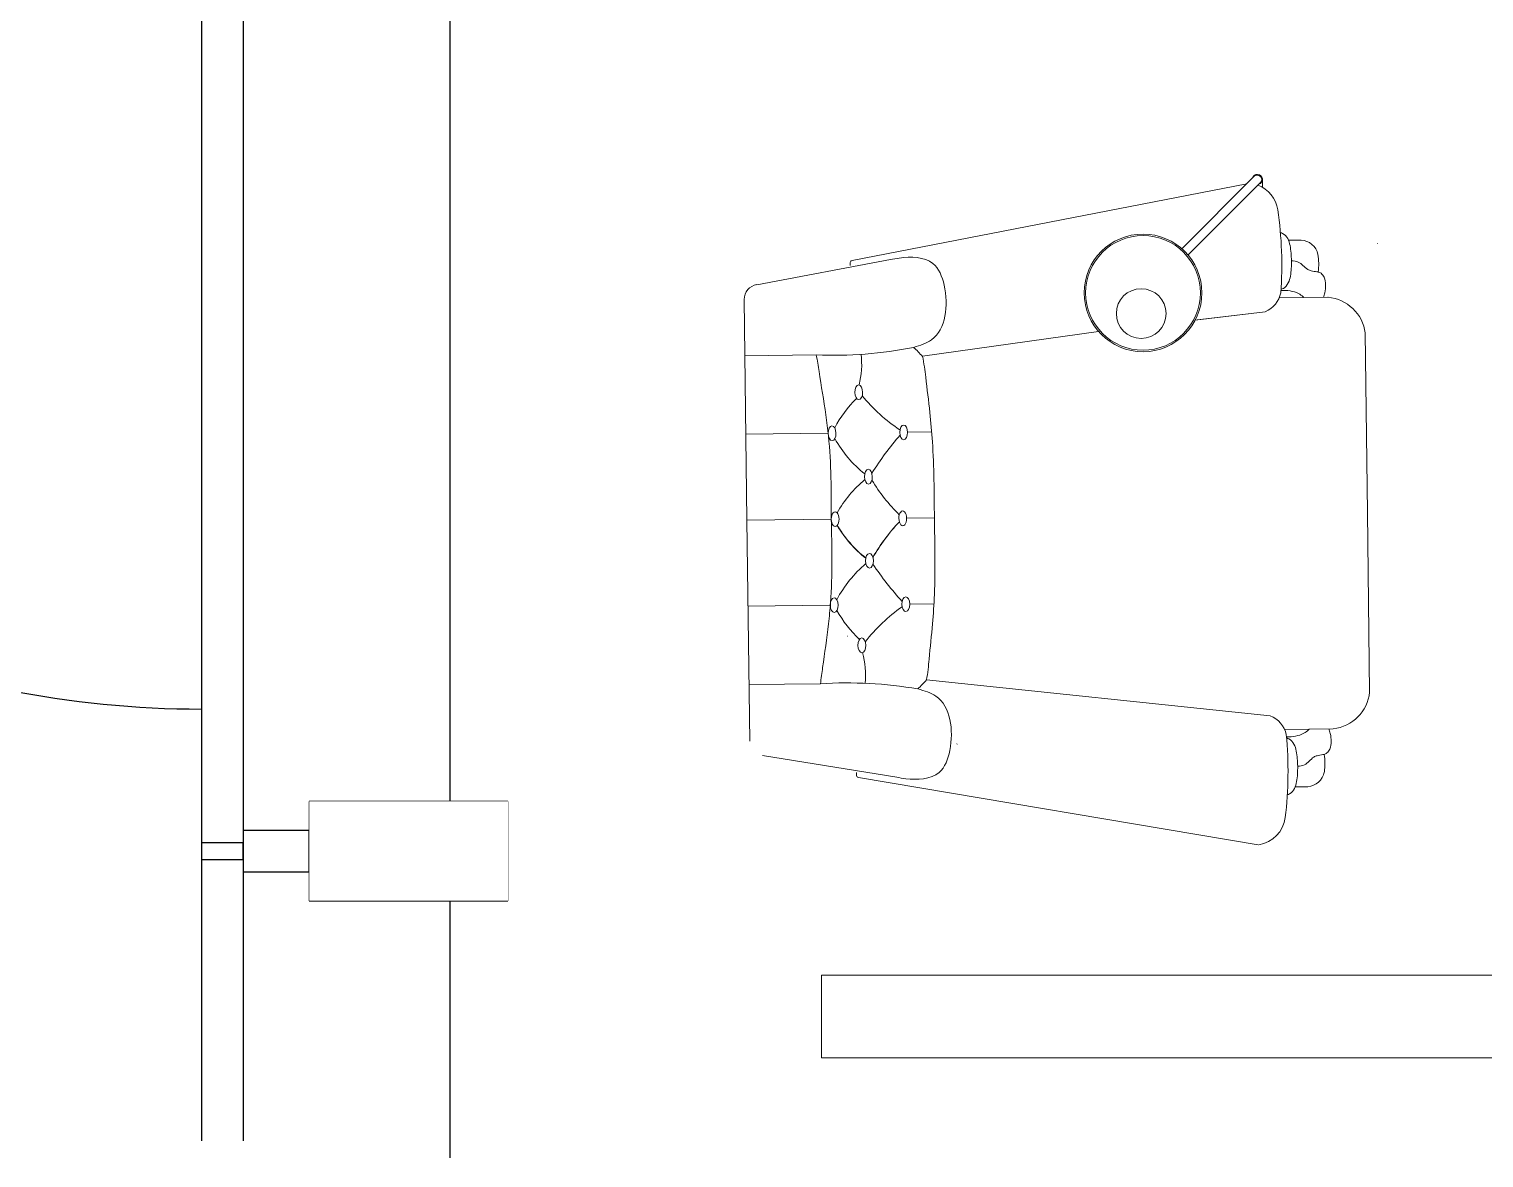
# Model space of a CAD drawing. Header units: centimetres. Extents: x -72470 to -43129, y -18750 to -16337.
# Drawn here: x -56019 to -55843.3, y -18426.5 to -18290.1 of the extents above; entities that cross this region are included whole.
import ezdxf

# ---------------------------------------------------------------- set-up
doc = ezdxf.new("R2010")
doc.units = ezdxf.units.CM
doc.header["$MEASUREMENT"] = 0
for name, color, linetype in [('11-021_3001-BLOK_B_ZEMIN_KAT$0$2DCAM1', 6, 'Continuous'), ('11-021_3001-BLOK_B_ZEMIN_KAT$0$2DKAPI', 180, 'Continuous'), ('11-021_3001-BLOK_B_ZEMIN_KAT$0$2DKONST1', 6, 'Continuous')]:
    doc.layers.add(name, color=color, linetype=linetype)
doc.layers.add('TEFRIS', color=30, linetype='Continuous', lineweight=9)

msp = doc.modelspace()

# ---------------------------------------------------------------- linework, layer by layer
at = {"layer": '11-021_3001-BLOK_B_ZEMIN_KAT$0$2DCAM1'}
for points in [[(-56123.96, -18179.44), (-55993.19, -18179.44), (-55993.19, -18424.45)], [(-56126.03, -18184.44), (-55998.19, -18184.44), (-55998.19, -18424.46)]]:
    msp.add_lwpolyline(points, dxfattribs=at)
at = {"layer": '11-021_3001-BLOK_B_ZEMIN_KAT$0$2DKAPI'}
msp.add_lwpolyline([(-55998.21, -18252.27), (-56118.21, -18252.27, 0.414214), (-55998.21, -18372.27)], format="xyb", dxfattribs=at)
at = {"layer": '11-021_3001-BLOK_B_ZEMIN_KAT$0$2DKONST1'}
for points in [[(-55961.19, -18395.44), (-55961.19, -18383.44), (-55985.19, -18383.44), (-55985.19, -18395.44)], [(-55962.19, -18394.44), (-55962.19, -18384.44), (-55984.19, -18384.44), (-55984.19, -18394.44)], [(-55985.19, -18391.94), (-55985.19, -18386.94), (-55993.19, -18386.94), (-55993.19, -18391.94)], [(-55993.19, -18390.44), (-55993.19, -18388.44), (-55998.19, -18388.44), (-55998.19, -18390.44)], [(-55993.19, -18390.44), (-55993.19, -18388.44), (-55998.19, -18388.44), (-55998.19, -18390.44)], [(-55993.19, -18390.44), (-55993.19, -18388.44), (-55998.19, -18388.44), (-55998.19, -18390.44)], [(-55993.19, -18390.44), (-55993.19, -18388.44), (-55998.19, -18388.44), (-55998.19, -18390.44)], [(-55993.19, -18390.44), (-55993.19, -18388.44), (-55998.19, -18388.44), (-55998.19, -18390.44)], [(-55993.19, -18390.44), (-55993.19, -18388.44), (-55998.19, -18388.44), (-55998.19, -18390.44)], [(-55993.19, -18390.44), (-55993.19, -18388.44), (-55998.19, -18388.44), (-55998.19, -18390.44)], [(-55993.19, -18390.44), (-55993.19, -18388.44), (-55998.19, -18388.44), (-55998.19, -18390.44)], [(-55993.19, -18390.44), (-55993.19, -18388.44), (-55998.19, -18388.44), (-55998.19, -18390.44)], [(-55993.19, -18390.44), (-55993.19, -18388.44), (-55998.19, -18388.44), (-55998.19, -18390.44)], [(-55993.19, -18390.44), (-55993.19, -18388.44), (-55998.19, -18388.44), (-55998.19, -18390.44)], [(-55993.19, -18390.44), (-55993.19, -18388.44), (-55998.19, -18388.44), (-55998.19, -18390.44)], [(-55993.19, -18390.44), (-55993.19, -18388.44), (-55998.19, -18388.44), (-55998.19, -18390.44)], [(-55993.19, -18390.44), (-55993.19, -18388.44), (-55998.19, -18388.44), (-55998.19, -18390.44)], [(-55993.19, -18390.44), (-55993.19, -18388.44), (-55998.19, -18388.44), (-55998.19, -18390.44)], [(-55993.19, -18390.44), (-55993.19, -18388.44), (-55998.19, -18388.44), (-55998.19, -18390.44)], [(-55993.19, -18390.44), (-55993.19, -18388.44), (-55998.19, -18388.44), (-55998.19, -18390.44)], [(-55993.19, -18390.44), (-55993.19, -18388.44), (-55998.19, -18388.44), (-55998.19, -18390.44)], [(-55993.19, -18390.44), (-55993.19, -18388.44), (-55998.19, -18388.44), (-55998.19, -18390.44)], [(-55993.19, -18390.44), (-55993.19, -18388.44), (-55998.19, -18388.44), (-55998.19, -18390.44)], [(-55993.19, -18390.44), (-55993.19, -18388.44), (-55998.19, -18388.44), (-55998.19, -18390.44)], [(-55993.19, -18390.44), (-55993.19, -18388.44), (-55998.19, -18388.44), (-55998.19, -18390.44)], [(-55993.19, -18390.44), (-55993.19, -18388.44), (-55998.19, -18388.44), (-55998.19, -18390.44)], [(-55993.19, -18390.44), (-55993.19, -18388.44), (-55998.19, -18388.44), (-55998.19, -18390.44)], [(-55993.19, -18390.44), (-55993.19, -18388.44), (-55998.19, -18388.44), (-55998.19, -18390.44)]]:
    msp.add_lwpolyline(points, close=True, dxfattribs=at)
at = {"layer": 'TEFRIS', "color": 0, "linetype": 'Continuous'}
for p, q in [((-55879.81, -18316.66), (-55871.02, -18307.87)), ((-55870.03, -18308.23), (-55870.02, -18309.2)), ((-55871.91, -18308.77), (-55919.61, -18318.04)), ((-55879.05, -18317.41), (-55870.26, -18308.63)), ((-55866.87, -18315.59), (-55865.35, -18315.58)), ((-55866.87, -18315.59), (-55865.35, -18315.58)), ((-55856.08, -18316.01), (-55856.1, -18315.99)), ((-55856.1, -18315.99), (-55856.08, -18316.01)), ((-55914.97, -18317.94), (-55931.11, -18320.97)), ((-55919.82, -18318.65), (-55919.82, -18318.3)), ((-55868, -18322.57), (-55862.1, -18322.5)), ((-55868, -18322.57), (-55862.1, -18322.5)), ((-55932.63, -18322.75), (-55932.33, -18349.45)), ((-55869.68, -18324.25), (-55878.24, -18325.26)), ((-55869.68, -18324.25), (-55878.14, -18325.25)), ((-55889.81, -18326.63), (-55911.09, -18329.63)), ((-55857.6, -18326.81), (-55857.34, -18348.53)), ((-55857.6, -18326.81), (-55857.34, -18348.53)), ((-55923.93, -18329.46), (-55932.58, -18329.57)), ((-55932.46, -18339.06), (-55922.48, -18338.94)), ((-55922.49, -18338.94), (-55932.46, -18339.06)), ((-55912.9, -18338.82), (-55909.97, -18338.78)), ((-55857.07, -18370.24), (-55857.34, -18348.53)), ((-55857.07, -18370.24), (-55857.34, -18348.53)), ((-55922.12, -18349.32), (-55932.33, -18349.45)), ((-55922.12, -18349.32), (-55932.33, -18349.45)), ((-55922.12, -18349.32), (-55932.33, -18349.45)), ((-55922.12, -18349.32), (-55932.33, -18349.45)), ((-55922.12, -18349.32), (-55932.33, -18349.45)), ((-55922.12, -18349.32), (-55932.33, -18349.45)), ((-55922.12, -18349.32), (-55932.33, -18349.45)), ((-55922.12, -18349.32), (-55932.33, -18349.45)), ((-55922.12, -18349.32), (-55932.33, -18349.45)), ((-55922.12, -18349.32), (-55932.33, -18349.45)), ((-55922.12, -18349.32), (-55932.33, -18349.45)), ((-55922.12, -18349.32), (-55932.33, -18349.45)), ((-55922.12, -18349.32), (-55932.33, -18349.45)), ((-55922.12, -18349.32), (-55932.33, -18349.45)), ((-55922.12, -18349.32), (-55932.33, -18349.45)), ((-55922.12, -18349.32), (-55932.33, -18349.45)), ((-55931.97, -18376.14), (-55932.33, -18349.45)), ((-55913.01, -18349.21), (-55909.66, -18349.17)), ((-55913.01, -18349.21), (-55909.66, -18349.17)), ((-55913.01, -18349.21), (-55909.66, -18349.17)), ((-55913.01, -18349.21), (-55909.66, -18349.17)), ((-55932.2, -18359.83), (-55922.23, -18359.71)), ((-55922.23, -18359.71), (-55932.2, -18359.83)), ((-55912.64, -18359.59), (-55909.72, -18359.56)), ((-55920.18, -18363.46), (-55920.15, -18363.46)), ((-55920.15, -18363.46), (-55920.18, -18363.46)), ((-55923.44, -18369.22), (-55932.09, -18369.32)), ((-55869.08, -18373.1), (-55910.61, -18368.74)), ((-55867.35, -18374.73), (-55861.46, -18374.66)), ((-55906.95, -18376.5), (-55906.92, -18376.47)), ((-55906.92, -18376.47), (-55906.95, -18376.5)), ((-55914.2, -18380.52), (-55930.41, -18377.88)), ((-55919.07, -18379.93), (-55919.06, -18380.28)), ((-55870.53, -18388.69), (-55918.84, -18380.54)), ((-55866.06, -18381.68), (-55864.53, -18381.66)), ((-55923.29, -18404.44), (-55723.29, -18404.44)), ((-55923.29, -18404.44), (-55923.29, -18414.44)), ((-55923.29, -18414.44), (-55723.29, -18414.44))]:
    msp.add_line(p, q, dxfattribs=at)
for centre, radius in [((-55884.45, -18321.96), 7.11), ((-55884.45, -18321.96), 6.93), ((-55884.67, -18324.46), 3)]:
    msp.add_circle(centre, radius, dxfattribs=at)
for centre, radius, start, end in [((-55870.64, -18308.24), 0.61, 287.5558, 165.394), ((-55870.64, -18308.25), 0.533, 314.9662, 134.9662), ((-55871.99, -18312.54), 3.88, 9.2911, 68.3644), ((-55914.3, -18318.66), 46.62, 355.9589, 8.3194), ((-55914.3, -18318.66), 46.62, 355.9589, 8.3194), ((-55865.44, -18317.75), 2.17, 11.9033, 87.5815), ((-55865.44, -18317.75), 2.17, 11.9033, 87.5815), ((-55869.9, -18318.45), 6.68, 351.5022, 9.9063), ((-55869.9, -18318.45), 6.68, 351.5022, 9.9063), ((-55919.56, -18318.3), 0.267, 100.1331, 180.7043), ((-55930.85, -18322.73), 1.78, 98.3265, 180.6304), ((-55870.95, -18321.28), 3.22, 293.111, 348.2068), ((-55870.95, -18321.28), 3.22, 293.111, 348.2068), ((-55862.54, -18327.46), 4.98, 7.5422, 84.9386), ((-55862.54, -18327.46), 4.98, 7.5422, 84.9386), ((-55921.82, -18280.5), 49.01, 267.5389, 281.359), ((-55928.21, -18330.62), 9.77, 345.2747, 7.1594), ((-55921.84, -18339.24), 14.41, 41.808, 47.8629), ((-55908.85, -18345.04), 14.52, 134.7045, 152.2957), ((-55902.05, -18320.96), 21.15, 219.4474, 236.1878), ((-55909, -18332.51), 14.52, 209.1128, 231.3542), ((-55884.22, -18364.7), 39.08, 139.1846, 147.5899), ((-55908.87, -18355.58), 14.37, 129.7428, 150.7648), ((-55897.7, -18332.66), 22.87, 211.4727, 224.9047), ((-55908.88, -18342.71), 14.52, 210.4422, 231.3542), ((-55909.03, -18342.74), 14.37, 210.6437, 231.6657), ((-55897.04, -18365.47), 23.12, 136.7755, 150.1355), ((-55897.3, -18365.38), 22.87, 136.5038, 149.9358), ((-55908.59, -18365.81), 14.52, 130.0543, 152.2957), ((-55884.61, -18333.01), 39.08, 213.8186, 222.224), ((-55908.75, -18353.28), 14.52, 209.1128, 226.704), ((-55901.36, -18377.18), 21.15, 125.2207, 141.9611), ((-55927.74, -18368.17), 9.77, 354.2491, 16.1339), ((-55920.13, -18418.12), 49.01, 80.0496, 93.8697), ((-55921.59, -18359.4), 14.41, 313.5456, 319.6005), ((-55862.02, -18369.71), 4.98, 276.4699, 353.8663), ((-55870.27, -18376.09), 3.22, 13.2017, 68.2975), ((-55913.55, -18379.79), 46.62, 353.0891, 5.4496), ((-55869.15, -18378.9), 6.68, 351.5022, 9.9063), ((-55918.8, -18380.27), 0.267, 180.7043, 261.2754), ((-55864.68, -18379.49), 2.17, 273.827, 349.5052), ((-55871.1, -18384.86), 3.88, 279.319, 352.1174)]:
    msp.add_arc(centre, radius, start, end, dxfattribs=at)
at = {"layer": 'TEFRIS', "color": 0, "linetype": 'Continuous', "extrusion": (0, 0, -1)}
for centre, major_axis in [((-55918.8, -18333.98), (-0.011, 0.891)), ((-55922.02, -18338.93), (-0.011, 0.891)), ((-55917.63, -18344.18), (-0.011, 0.891)), ((-55913.11, -18359.6), (0.011, -0.891))]:
    msp.add_ellipse(centre, major_axis=major_axis, ratio=0.528462, dxfattribs=at)
at = {"layer": 'TEFRIS', "color": 0, "linetype": 'Continuous'}
for centre, major_axis in [((-55913.37, -18338.83), (-0.011, 0.891)), ((-55917.5, -18354.35), (0.011, -0.891)), ((-55921.76, -18359.71), (0.011, -0.891)), ((-55918.42, -18364.57), (0.011, -0.891))]:
    msp.add_ellipse(centre, major_axis=major_axis, ratio=0.528462, dxfattribs=at)
at = {"layer": 'TEFRIS', "color": 0, "linetype": 'Continuous', "extrusion": (0, 0, -1)}
for centre, major_axis in [((-55921.65, -18349.32), (-0.011, 0.891)), ((-55921.65, -18349.32), (-0.011, 0.891)), ((-55913.48, -18349.22), (0.011, -0.891)), ((-55913.48, -18349.22), (0.011, -0.891))]:
    msp.add_ellipse(centre, major_axis=major_axis, ratio=0.528462, start_param=4.712389, end_param=7.853982, dxfattribs=at)
at = {"layer": 'TEFRIS', "color": 0, "linetype": 'Continuous'}
for centre, major_axis in [((-55913.48, -18349.22), (-0.011, 0.891)), ((-55913.48, -18349.22), (-0.011, 0.891)), ((-55921.65, -18349.32), (0.011, -0.891)), ((-55921.65, -18349.32), (0.011, -0.891))]:
    msp.add_ellipse(centre, major_axis=major_axis, ratio=0.528462, start_param=4.712389, end_param=7.853982, dxfattribs=at)
for points, knots in [([(-55867.85, -18314.66), (-55867.76, -18314.69), (-55867.39, -18314.83), (-55866.9, -18315.38), (-55866.58, -18316.55), (-55866.54, -18317.46), (-55866.51, -18318.08)], [0.35656, 0.35656, 0.35656, 0.35656, 0.689135, 1.682823, 2.666935, 4.752611, 4.752611, 4.752611, 4.752611]), ([(-55867.85, -18314.66), (-55867.76, -18314.69), (-55867.39, -18314.83), (-55866.9, -18315.38), (-55866.58, -18316.55), (-55866.54, -18317.46), (-55866.51, -18318.08)], [0.35656, 0.35656, 0.35656, 0.35656, 0.689135, 1.682823, 2.666935, 4.752611, 4.752611, 4.752611, 4.752611]), ([(-55867.75, -18321.53), (-55867.66, -18321.5), (-55867.31, -18321.35), (-55866.84, -18320.79), (-55866.54, -18319.61), (-55866.52, -18318.7), (-55866.51, -18318.08)], [0.372389, 0.372389, 0.372389, 0.372389, 0.689135, 1.682823, 2.666935, 4.752611, 4.752611, 4.752611, 4.752611]), ([(-55867.75, -18321.53), (-55867.66, -18321.5), (-55867.31, -18321.35), (-55866.84, -18320.79), (-55866.54, -18319.61), (-55866.52, -18318.7), (-55866.51, -18318.08)], [0.372389, 0.372389, 0.372389, 0.372389, 0.689135, 1.682823, 2.666935, 4.752611, 4.752611, 4.752611, 4.752611]), ([(-55866.51, -18318.08), (-55866.22, -18318.1), (-55865.71, -18318.16), (-55865.09, -18318.64), (-55864.67, -18319.13), (-55864.05, -18319.33), (-55863.62, -18319.38), (-55863.34, -18319.43), (-55863.29, -18319.44)], [0.305843, 0.305843, 0.305843, 0.305843, 1.255346, 2.040427, 2.89202, 3.384438, 4.174918, 4.355007, 4.355007, 4.355007, 4.355007]), ([(-55866.51, -18318.08), (-55866.22, -18318.1), (-55865.71, -18318.16), (-55865.09, -18318.64), (-55864.67, -18319.13), (-55864.05, -18319.33), (-55863.62, -18319.38), (-55863.34, -18319.43), (-55863.29, -18319.44)], [0.305843, 0.305843, 0.305843, 0.305843, 1.255346, 2.040427, 2.89202, 3.384438, 4.174918, 4.355007, 4.355007, 4.355007, 4.355007]), ([(-55863.29, -18319.44), (-55863.17, -18319.48), (-55862.86, -18319.6), (-55862.48, -18320.16), (-55862.34, -18320.99), (-55862.44, -18321.82), (-55862.57, -18322.33), (-55862.65, -18322.51)], [0, 0, 0, 0, 0.427423, 1.095062, 2.135609, 3.247139, 3.888617, 3.888617, 3.888617, 3.888617]), ([(-55863.29, -18319.44), (-55863.17, -18319.48), (-55862.86, -18319.6), (-55862.48, -18320.16), (-55862.34, -18320.99), (-55862.44, -18321.82), (-55862.57, -18322.33), (-55862.65, -18322.51)], [0, 0, 0, 0, 0.427423, 1.095062, 2.135609, 3.247139, 3.888617, 3.888617, 3.888617, 3.888617]), ([(-55867.76, -18321.66), (-55867.02, -18321.65), (-55866.07, -18321.74), (-55865.24, -18322.31), (-55865.04, -18322.51), (-55865.01, -18322.54)], [1.067319, 1.067319, 1.067319, 1.067319, 3.490275, 4.275356, 4.417413, 4.417413, 4.417413, 4.417413]), ([(-55867.76, -18321.66), (-55867.02, -18321.65), (-55866.07, -18321.74), (-55865.24, -18322.31), (-55865.04, -18322.51), (-55865.01, -18322.54)], [1.067319, 1.067319, 1.067319, 1.067319, 3.490275, 4.275356, 4.417413, 4.417413, 4.417413, 4.417413]), ([(-55922.12, -18349.32), (-55922.12, -18345.96), (-55922.12, -18341.74), (-55922.86, -18335.8), (-55923.44, -18332.55), (-55923.8, -18330.13), (-55923.93, -18329.46)], [0, 0, 0, 0, 11.31753, 14.215288, 20.189944, 22.471644, 22.471644, 22.471644, 22.471644]), ([(-55911.09, -18329.63), (-55910.91, -18330.46), (-55910.65, -18332.74), (-55910.2, -18336.17), (-55909.7, -18341.84), (-55909.67, -18346.09), (-55909.66, -18349.17)], [7.842946, 7.842946, 7.842946, 7.842946, 10.726144, 15.564237, 19.542398, 29.913928, 29.913928, 29.913928, 29.913928]), ([(-55922.12, -18349.32), (-55922.04, -18352.69), (-55921.94, -18356.92), (-55922.52, -18362.89), (-55923.02, -18366.15), (-55923.33, -18368.56), (-55923.43, -18369.22)], [0, 0, 0, 0, 11.358421, 14.256179, 20.230836, 22.470635, 22.470635, 22.470635, 22.470635]), ([(-55910.61, -18368.74), (-55910.45, -18367.91), (-55910.25, -18365.65), (-55909.88, -18362.21), (-55909.51, -18356.52), (-55909.6, -18352.26), (-55909.66, -18349.17)], [7.883801, 7.883801, 7.883801, 7.883801, 10.726144, 15.564237, 19.542398, 29.954825, 29.954825, 29.954825, 29.954825]), ([(-55867.1, -18375.64), (-55866.36, -18375.63), (-55865.41, -18375.52), (-55864.6, -18374.92), (-55864.4, -18374.73), (-55864.37, -18374.69)], [1.067319, 1.067319, 1.067319, 1.067319, 3.490275, 4.275356, 4.417413, 4.417413, 4.417413, 4.417413]), ([(-55862.57, -18377.75), (-55862.45, -18377.7), (-55862.14, -18377.58), (-55861.78, -18377.01), (-55861.66, -18376.17), (-55861.78, -18375.35), (-55861.93, -18374.84), (-55862, -18374.67)], [0, 0, 0, 0, 0.427423, 1.095062, 2.135609, 3.247139, 3.888617, 3.888617, 3.888617, 3.888617]), ([(-55867.08, -18375.77), (-55867, -18375.8), (-55866.64, -18375.94), (-55866.15, -18376.49), (-55865.83, -18377.66), (-55865.79, -18378.57), (-55865.76, -18379.19)], [0.372389, 0.372389, 0.372389, 0.372389, 0.689135, 1.682823, 2.666935, 4.752611, 4.752611, 4.752611, 4.752611]), ([(-55865.76, -18379.19), (-55865.47, -18379.17), (-55864.96, -18379.09), (-55864.35, -18378.59), (-55863.94, -18378.09), (-55863.33, -18377.87), (-55862.9, -18377.82), (-55862.62, -18377.76), (-55862.57, -18377.75)], [0.305843, 0.305843, 0.305843, 0.305843, 1.255346, 2.040427, 2.89202, 3.384438, 4.174918, 4.355007, 4.355007, 4.355007, 4.355007]), ([(-55867.01, -18382.64), (-55866.92, -18382.61), (-55866.56, -18382.46), (-55866.08, -18381.9), (-55865.79, -18380.72), (-55865.77, -18379.81), (-55865.76, -18379.19)], [0.35656, 0.35656, 0.35656, 0.35656, 0.689135, 1.682823, 2.666935, 4.752611, 4.752611, 4.752611, 4.752611])]:
    msp.add_open_spline(points, degree=3, knots=knots, dxfattribs=at)
for points in [[(-55912.17, -18328.55), (-55910, -18327.63), (-55908.48, -18321.03), (-55909.84, -18318.4), (-55913.9, -18317.75), (-55914.97, -18317.94)], [(-55911.66, -18369.84), (-55909.47, -18370.71), (-55907.79, -18377.27), (-55909.09, -18379.94), (-55913.12, -18380.69), (-55914.2, -18380.52)]]:
    msp.add_spline(points, degree=3, dxfattribs=at)

# ---------------------------------------------------------------- next in the draw order: wipeouts: each hides what was drawn before it
msp.add_wipeout([(-55961.19, -18395.44), (-55985.19, -18395.44), (-55985.19, -18383.44), (-55961.19, -18383.44)]).dxf.layer = '11-021_3001-BLOK_B_ZEMIN_KAT$0$2DKONST1'

# ---------------------------------------------------------------- next in the draw order: linework, layer by layer
at = {"layer": '11-021_3001-BLOK_B_ZEMIN_KAT$0$2DKONST1'}
for points in [[(-55961.19, -18395.44), (-55961.19, -18383.44), (-55985.19, -18383.44), (-55985.19, -18395.44)], [(-55962.19, -18394.44), (-55962.19, -18384.44), (-55984.19, -18384.44), (-55984.19, -18394.44)], [(-55985.19, -18391.94), (-55985.19, -18386.94), (-55993.19, -18386.94), (-55993.19, -18391.94)]]:
    msp.add_lwpolyline(points, close=True, dxfattribs=at)

# ---------------------------------------------------------------- next in the draw order: wipeouts: each hides what was drawn before it
msp.add_wipeout([(-55961.19, -18395.44), (-55985.19, -18395.44), (-55985.19, -18383.44), (-55961.19, -18383.44)]).dxf.layer = '11-021_3001-BLOK_B_ZEMIN_KAT$0$2DKONST1'

# ---------------------------------------------------------------- next in the draw order: linework, layer by layer
for points in [[(-55961.19, -18395.44), (-55961.19, -18383.44), (-55985.19, -18383.44), (-55985.19, -18395.44)], [(-55962.19, -18394.44), (-55962.19, -18384.44), (-55984.19, -18384.44), (-55984.19, -18394.44)], [(-55985.19, -18391.94), (-55985.19, -18386.94), (-55993.19, -18386.94), (-55993.19, -18391.94)]]:
    msp.add_lwpolyline(points, close=True, dxfattribs=at)

# ---------------------------------------------------------------- next in the draw order: wipeouts: each hides what was drawn before it
msp.add_wipeout([(-55961.19, -18395.44), (-55985.19, -18395.44), (-55985.19, -18383.44), (-55961.19, -18383.44)]).dxf.layer = '11-021_3001-BLOK_B_ZEMIN_KAT$0$2DKONST1'

# ---------------------------------------------------------------- next in the draw order: linework, layer by layer
for points in [[(-55961.19, -18395.44), (-55961.19, -18383.44), (-55985.19, -18383.44), (-55985.19, -18395.44)], [(-55962.19, -18394.44), (-55962.19, -18384.44), (-55984.19, -18384.44), (-55984.19, -18394.44)], [(-55985.19, -18391.94), (-55985.19, -18386.94), (-55993.19, -18386.94), (-55993.19, -18391.94)]]:
    msp.add_lwpolyline(points, close=True, dxfattribs=at)

# ---------------------------------------------------------------- next in the draw order: wipeouts: each hides what was drawn before it
msp.add_wipeout([(-55961.19, -18395.44), (-55985.19, -18395.44), (-55985.19, -18383.44), (-55961.19, -18383.44)]).dxf.layer = '11-021_3001-BLOK_B_ZEMIN_KAT$0$2DKONST1'

# ---------------------------------------------------------------- next in the draw order: linework, layer by layer
for points in [[(-55961.19, -18395.44), (-55961.19, -18383.44), (-55985.19, -18383.44), (-55985.19, -18395.44)], [(-55962.19, -18394.44), (-55962.19, -18384.44), (-55984.19, -18384.44), (-55984.19, -18394.44)], [(-55985.19, -18391.94), (-55985.19, -18386.94), (-55993.19, -18386.94), (-55993.19, -18391.94)]]:
    msp.add_lwpolyline(points, close=True, dxfattribs=at)

# ---------------------------------------------------------------- next in the draw order: wipeouts: each hides what was drawn before it
msp.add_wipeout([(-55961.19, -18395.44), (-55985.19, -18395.44), (-55985.19, -18383.44), (-55961.19, -18383.44)]).dxf.layer = '11-021_3001-BLOK_B_ZEMIN_KAT$0$2DKONST1'

# ---------------------------------------------------------------- next in the draw order: linework, layer by layer
for points in [[(-55961.19, -18395.44), (-55961.19, -18383.44), (-55985.19, -18383.44), (-55985.19, -18395.44)], [(-55962.19, -18394.44), (-55962.19, -18384.44), (-55984.19, -18384.44), (-55984.19, -18394.44)], [(-55985.19, -18391.94), (-55985.19, -18386.94), (-55993.19, -18386.94), (-55993.19, -18391.94)]]:
    msp.add_lwpolyline(points, close=True, dxfattribs=at)

# ---------------------------------------------------------------- next in the draw order: wipeouts: each hides what was drawn before it
msp.add_wipeout([(-55961.19, -18395.44), (-55985.19, -18395.44), (-55985.19, -18383.44), (-55961.19, -18383.44)]).dxf.layer = '11-021_3001-BLOK_B_ZEMIN_KAT$0$2DKONST1'

# ---------------------------------------------------------------- next in the draw order: linework, layer by layer
for points in [[(-55961.19, -18395.44), (-55961.19, -18383.44), (-55985.19, -18383.44), (-55985.19, -18395.44)], [(-55962.19, -18394.44), (-55962.19, -18384.44), (-55984.19, -18384.44), (-55984.19, -18394.44)], [(-55985.19, -18391.94), (-55985.19, -18386.94), (-55993.19, -18386.94), (-55993.19, -18391.94)]]:
    msp.add_lwpolyline(points, close=True, dxfattribs=at)

# ---------------------------------------------------------------- next in the draw order: wipeouts: each hides what was drawn before it
msp.add_wipeout([(-55961.19, -18395.44), (-55985.19, -18395.44), (-55985.19, -18383.44), (-55961.19, -18383.44)]).dxf.layer = '11-021_3001-BLOK_B_ZEMIN_KAT$0$2DKONST1'

# ---------------------------------------------------------------- next in the draw order: linework, layer by layer
for points in [[(-55961.19, -18395.44), (-55961.19, -18383.44), (-55985.19, -18383.44), (-55985.19, -18395.44)], [(-55962.19, -18394.44), (-55962.19, -18384.44), (-55984.19, -18384.44), (-55984.19, -18394.44)], [(-55985.19, -18391.94), (-55985.19, -18386.94), (-55993.19, -18386.94), (-55993.19, -18391.94)]]:
    msp.add_lwpolyline(points, close=True, dxfattribs=at)

# ---------------------------------------------------------------- next in the draw order: wipeouts: each hides what was drawn before it
msp.add_wipeout([(-55961.19, -18395.44), (-55985.19, -18395.44), (-55985.19, -18383.44), (-55961.19, -18383.44)]).dxf.layer = '11-021_3001-BLOK_B_ZEMIN_KAT$0$2DKONST1'

# ---------------------------------------------------------------- next in the draw order: linework, layer by layer
for points in [[(-55961.19, -18395.44), (-55961.19, -18383.44), (-55985.19, -18383.44), (-55985.19, -18395.44)], [(-55962.19, -18394.44), (-55962.19, -18384.44), (-55984.19, -18384.44), (-55984.19, -18394.44)], [(-55985.19, -18391.94), (-55985.19, -18386.94), (-55993.19, -18386.94), (-55993.19, -18391.94)]]:
    msp.add_lwpolyline(points, close=True, dxfattribs=at)

# ---------------------------------------------------------------- next in the draw order: wipeouts: each hides what was drawn before it
msp.add_wipeout([(-55961.19, -18395.44), (-55985.19, -18395.44), (-55985.19, -18383.44), (-55961.19, -18383.44)]).dxf.layer = '11-021_3001-BLOK_B_ZEMIN_KAT$0$2DKONST1'

# ---------------------------------------------------------------- next in the draw order: linework, layer by layer
for points in [[(-55961.19, -18395.44), (-55961.19, -18383.44), (-55985.19, -18383.44), (-55985.19, -18395.44)], [(-55962.19, -18394.44), (-55962.19, -18384.44), (-55984.19, -18384.44), (-55984.19, -18394.44)], [(-55985.19, -18391.94), (-55985.19, -18386.94), (-55993.19, -18386.94), (-55993.19, -18391.94)]]:
    msp.add_lwpolyline(points, close=True, dxfattribs=at)

# ---------------------------------------------------------------- next in the draw order: wipeouts: each hides what was drawn before it
msp.add_wipeout([(-55961.19, -18395.44), (-55985.19, -18395.44), (-55985.19, -18383.44), (-55961.19, -18383.44)]).dxf.layer = '11-021_3001-BLOK_B_ZEMIN_KAT$0$2DKONST1'

# ---------------------------------------------------------------- next in the draw order: linework, layer by layer
for points in [[(-55961.19, -18395.44), (-55961.19, -18383.44), (-55985.19, -18383.44), (-55985.19, -18395.44)], [(-55962.19, -18394.44), (-55962.19, -18384.44), (-55984.19, -18384.44), (-55984.19, -18394.44)], [(-55985.19, -18391.94), (-55985.19, -18386.94), (-55993.19, -18386.94), (-55993.19, -18391.94)]]:
    msp.add_lwpolyline(points, close=True, dxfattribs=at)

# ---------------------------------------------------------------- next in the draw order: wipeouts: each hides what was drawn before it
msp.add_wipeout([(-55961.19, -18395.44), (-55985.19, -18395.44), (-55985.19, -18383.44), (-55961.19, -18383.44)]).dxf.layer = '11-021_3001-BLOK_B_ZEMIN_KAT$0$2DKONST1'

# ---------------------------------------------------------------- next in the draw order: linework, layer by layer
for points in [[(-55961.19, -18395.44), (-55961.19, -18383.44), (-55985.19, -18383.44), (-55985.19, -18395.44)], [(-55962.19, -18394.44), (-55962.19, -18384.44), (-55984.19, -18384.44), (-55984.19, -18394.44)], [(-55985.19, -18391.94), (-55985.19, -18386.94), (-55993.19, -18386.94), (-55993.19, -18391.94)]]:
    msp.add_lwpolyline(points, close=True, dxfattribs=at)

# ---------------------------------------------------------------- next in the draw order: wipeouts: each hides what was drawn before it
msp.add_wipeout([(-55961.19, -18395.44), (-55985.19, -18395.44), (-55985.19, -18383.44), (-55961.19, -18383.44)]).dxf.layer = '11-021_3001-BLOK_B_ZEMIN_KAT$0$2DKONST1'

# ---------------------------------------------------------------- next in the draw order: linework, layer by layer
for points in [[(-55961.19, -18395.44), (-55961.19, -18383.44), (-55985.19, -18383.44), (-55985.19, -18395.44)], [(-55962.19, -18394.44), (-55962.19, -18384.44), (-55984.19, -18384.44), (-55984.19, -18394.44)], [(-55985.19, -18391.94), (-55985.19, -18386.94), (-55993.19, -18386.94), (-55993.19, -18391.94)]]:
    msp.add_lwpolyline(points, close=True, dxfattribs=at)

# ---------------------------------------------------------------- next in the draw order: wipeouts: each hides what was drawn before it
msp.add_wipeout([(-55961.19, -18395.44), (-55985.19, -18395.44), (-55985.19, -18383.44), (-55961.19, -18383.44)]).dxf.layer = '11-021_3001-BLOK_B_ZEMIN_KAT$0$2DKONST1'

# ---------------------------------------------------------------- next in the draw order: linework, layer by layer
for points in [[(-55961.19, -18395.44), (-55961.19, -18383.44), (-55985.19, -18383.44), (-55985.19, -18395.44)], [(-55962.19, -18394.44), (-55962.19, -18384.44), (-55984.19, -18384.44), (-55984.19, -18394.44)], [(-55985.19, -18391.94), (-55985.19, -18386.94), (-55993.19, -18386.94), (-55993.19, -18391.94)]]:
    msp.add_lwpolyline(points, close=True, dxfattribs=at)

# ---------------------------------------------------------------- next in the draw order: wipeouts: each hides what was drawn before it
msp.add_wipeout([(-55961.19, -18395.44), (-55985.19, -18395.44), (-55985.19, -18383.44), (-55961.19, -18383.44)]).dxf.layer = '11-021_3001-BLOK_B_ZEMIN_KAT$0$2DKONST1'

# ---------------------------------------------------------------- next in the draw order: linework, layer by layer
for points in [[(-55961.19, -18395.44), (-55961.19, -18383.44), (-55985.19, -18383.44), (-55985.19, -18395.44)], [(-55962.19, -18394.44), (-55962.19, -18384.44), (-55984.19, -18384.44), (-55984.19, -18394.44)], [(-55985.19, -18391.94), (-55985.19, -18386.94), (-55993.19, -18386.94), (-55993.19, -18391.94)]]:
    msp.add_lwpolyline(points, close=True, dxfattribs=at)

# ---------------------------------------------------------------- next in the draw order: wipeouts: each hides what was drawn before it
msp.add_wipeout([(-55961.19, -18395.44), (-55985.19, -18395.44), (-55985.19, -18383.44), (-55961.19, -18383.44)]).dxf.layer = '11-021_3001-BLOK_B_ZEMIN_KAT$0$2DKONST1'

# ---------------------------------------------------------------- next in the draw order: linework, layer by layer
for points in [[(-55961.19, -18395.44), (-55961.19, -18383.44), (-55985.19, -18383.44), (-55985.19, -18395.44)], [(-55962.19, -18394.44), (-55962.19, -18384.44), (-55984.19, -18384.44), (-55984.19, -18394.44)], [(-55985.19, -18391.94), (-55985.19, -18386.94), (-55993.19, -18386.94), (-55993.19, -18391.94)]]:
    msp.add_lwpolyline(points, close=True, dxfattribs=at)

# ---------------------------------------------------------------- next in the draw order: wipeouts: each hides what was drawn before it
msp.add_wipeout([(-55961.19, -18395.44), (-55985.19, -18395.44), (-55985.19, -18383.44), (-55961.19, -18383.44)]).dxf.layer = '11-021_3001-BLOK_B_ZEMIN_KAT$0$2DKONST1'

# ---------------------------------------------------------------- next in the draw order: linework, layer by layer
for points in [[(-55961.19, -18395.44), (-55961.19, -18383.44), (-55985.19, -18383.44), (-55985.19, -18395.44)], [(-55962.19, -18394.44), (-55962.19, -18384.44), (-55984.19, -18384.44), (-55984.19, -18394.44)], [(-55985.19, -18391.94), (-55985.19, -18386.94), (-55993.19, -18386.94), (-55993.19, -18391.94)]]:
    msp.add_lwpolyline(points, close=True, dxfattribs=at)

# ---------------------------------------------------------------- next in the draw order: wipeouts: each hides what was drawn before it
msp.add_wipeout([(-55961.19, -18395.44), (-55985.19, -18395.44), (-55985.19, -18383.44), (-55961.19, -18383.44)]).dxf.layer = '11-021_3001-BLOK_B_ZEMIN_KAT$0$2DKONST1'

# ---------------------------------------------------------------- next in the draw order: linework, layer by layer
for points in [[(-55961.19, -18395.44), (-55961.19, -18383.44), (-55985.19, -18383.44), (-55985.19, -18395.44)], [(-55962.19, -18394.44), (-55962.19, -18384.44), (-55984.19, -18384.44), (-55984.19, -18394.44)], [(-55985.19, -18391.94), (-55985.19, -18386.94), (-55993.19, -18386.94), (-55993.19, -18391.94)]]:
    msp.add_lwpolyline(points, close=True, dxfattribs=at)

# ---------------------------------------------------------------- next in the draw order: wipeouts: each hides what was drawn before it
msp.add_wipeout([(-55961.19, -18395.44), (-55985.19, -18395.44), (-55985.19, -18383.44), (-55961.19, -18383.44)]).dxf.layer = '11-021_3001-BLOK_B_ZEMIN_KAT$0$2DKONST1'

# ---------------------------------------------------------------- next in the draw order: linework, layer by layer
for points in [[(-55961.19, -18395.44), (-55961.19, -18383.44), (-55985.19, -18383.44), (-55985.19, -18395.44)], [(-55962.19, -18394.44), (-55962.19, -18384.44), (-55984.19, -18384.44), (-55984.19, -18394.44)], [(-55985.19, -18391.94), (-55985.19, -18386.94), (-55993.19, -18386.94), (-55993.19, -18391.94)]]:
    msp.add_lwpolyline(points, close=True, dxfattribs=at)

# ---------------------------------------------------------------- next in the draw order: wipeouts: each hides what was drawn before it
msp.add_wipeout([(-55961.19, -18395.44), (-55985.19, -18395.44), (-55985.19, -18383.44), (-55961.19, -18383.44)]).dxf.layer = '11-021_3001-BLOK_B_ZEMIN_KAT$0$2DKONST1'

# ---------------------------------------------------------------- next in the draw order: linework, layer by layer
for points in [[(-55961.19, -18395.44), (-55961.19, -18383.44), (-55985.19, -18383.44), (-55985.19, -18395.44)], [(-55962.19, -18394.44), (-55962.19, -18384.44), (-55984.19, -18384.44), (-55984.19, -18394.44)], [(-55985.19, -18391.94), (-55985.19, -18386.94), (-55993.19, -18386.94), (-55993.19, -18391.94)]]:
    msp.add_lwpolyline(points, close=True, dxfattribs=at)

# ---------------------------------------------------------------- next in the draw order: wipeouts: each hides what was drawn before it
msp.add_wipeout([(-55961.19, -18395.44), (-55985.19, -18395.44), (-55985.19, -18383.44), (-55961.19, -18383.44)]).dxf.layer = '11-021_3001-BLOK_B_ZEMIN_KAT$0$2DKONST1'

# ---------------------------------------------------------------- next in the draw order: linework, layer by layer
for points in [[(-55961.19, -18395.44), (-55961.19, -18383.44), (-55985.19, -18383.44), (-55985.19, -18395.44)], [(-55962.19, -18394.44), (-55962.19, -18384.44), (-55984.19, -18384.44), (-55984.19, -18394.44)], [(-55985.19, -18391.94), (-55985.19, -18386.94), (-55993.19, -18386.94), (-55993.19, -18391.94)]]:
    msp.add_lwpolyline(points, close=True, dxfattribs=at)

# ---------------------------------------------------------------- next in the draw order: wipeouts: each hides what was drawn before it
msp.add_wipeout([(-55961.19, -18395.44), (-55985.19, -18395.44), (-55985.19, -18383.44), (-55961.19, -18383.44)]).dxf.layer = '11-021_3001-BLOK_B_ZEMIN_KAT$0$2DKONST1'

# ---------------------------------------------------------------- next in the draw order: linework, layer by layer
for points in [[(-55961.19, -18395.44), (-55961.19, -18383.44), (-55985.19, -18383.44), (-55985.19, -18395.44)], [(-55962.19, -18394.44), (-55962.19, -18384.44), (-55984.19, -18384.44), (-55984.19, -18394.44)], [(-55985.19, -18391.94), (-55985.19, -18386.94), (-55993.19, -18386.94), (-55993.19, -18391.94)]]:
    msp.add_lwpolyline(points, close=True, dxfattribs=at)

# ---------------------------------------------------------------- next in the draw order: wipeouts: each hides what was drawn before it
msp.add_wipeout([(-55961.19, -18395.44), (-55985.19, -18395.44), (-55985.19, -18383.44), (-55961.19, -18383.44)]).dxf.layer = '11-021_3001-BLOK_B_ZEMIN_KAT$0$2DKONST1'

# ---------------------------------------------------------------- next in the draw order: linework, layer by layer
for points in [[(-55961.19, -18395.44), (-55961.19, -18383.44), (-55985.19, -18383.44), (-55985.19, -18395.44)], [(-55962.19, -18394.44), (-55962.19, -18384.44), (-55984.19, -18384.44), (-55984.19, -18394.44)], [(-55985.19, -18391.94), (-55985.19, -18386.94), (-55993.19, -18386.94), (-55993.19, -18391.94)]]:
    msp.add_lwpolyline(points, close=True, dxfattribs=at)

# ---------------------------------------------------------------- next in the draw order: wipeouts: each hides what was drawn before it
msp.add_wipeout([(-55961.19, -18395.44), (-55985.19, -18395.44), (-55985.19, -18383.44), (-55961.19, -18383.44)]).dxf.layer = '11-021_3001-BLOK_B_ZEMIN_KAT$0$2DKONST1'

# ---------------------------------------------------------------- next in the draw order: linework, layer by layer
for points in [[(-55961.19, -18395.44), (-55961.19, -18383.44), (-55985.19, -18383.44), (-55985.19, -18395.44)], [(-55962.19, -18394.44), (-55962.19, -18384.44), (-55984.19, -18384.44), (-55984.19, -18394.44)], [(-55985.19, -18391.94), (-55985.19, -18386.94), (-55993.19, -18386.94), (-55993.19, -18391.94)]]:
    msp.add_lwpolyline(points, close=True, dxfattribs=at)

# ---------------------------------------------------------------- next in the draw order: wipeouts: each hides what was drawn before it
msp.add_wipeout([(-55961.19, -18395.44), (-55985.19, -18395.44), (-55985.19, -18383.44), (-55961.19, -18383.44)]).dxf.layer = '11-021_3001-BLOK_B_ZEMIN_KAT$0$2DKONST1'

# ---------------------------------------------------------------- next in the draw order: linework, layer by layer
at = {"layer": '11-021_3001-BLOK_B_ZEMIN_KAT$0$2DCAM1'}
msp.add_lwpolyline([(-56113.6, -18154.44), (-55968.19, -18154.44), (-55968.19, -18426.53)], dxfattribs=at)
at = {"layer": '11-021_3001-BLOK_B_ZEMIN_KAT$0$2DKONST1'}
for points in [[(-55961.19, -18395.44), (-55961.19, -18383.44), (-55985.19, -18383.44), (-55985.19, -18395.44)], [(-55962.19, -18394.44), (-55962.19, -18384.44), (-55984.19, -18384.44), (-55984.19, -18394.44)], [(-55985.19, -18391.94), (-55985.19, -18386.94), (-55993.19, -18386.94), (-55993.19, -18391.94)]]:
    msp.add_lwpolyline(points, close=True, dxfattribs=at)

# ---------------------------------------------------------------- next in the draw order: wipeouts: each hides what was drawn before it
msp.add_wipeout([(-55961.19, -18395.44), (-55985.19, -18395.44), (-55985.19, -18383.44), (-55961.19, -18383.44)]).dxf.layer = '11-021_3001-BLOK_B_ZEMIN_KAT$0$2DKONST1'

doc.saveas('drawing.dxf')
